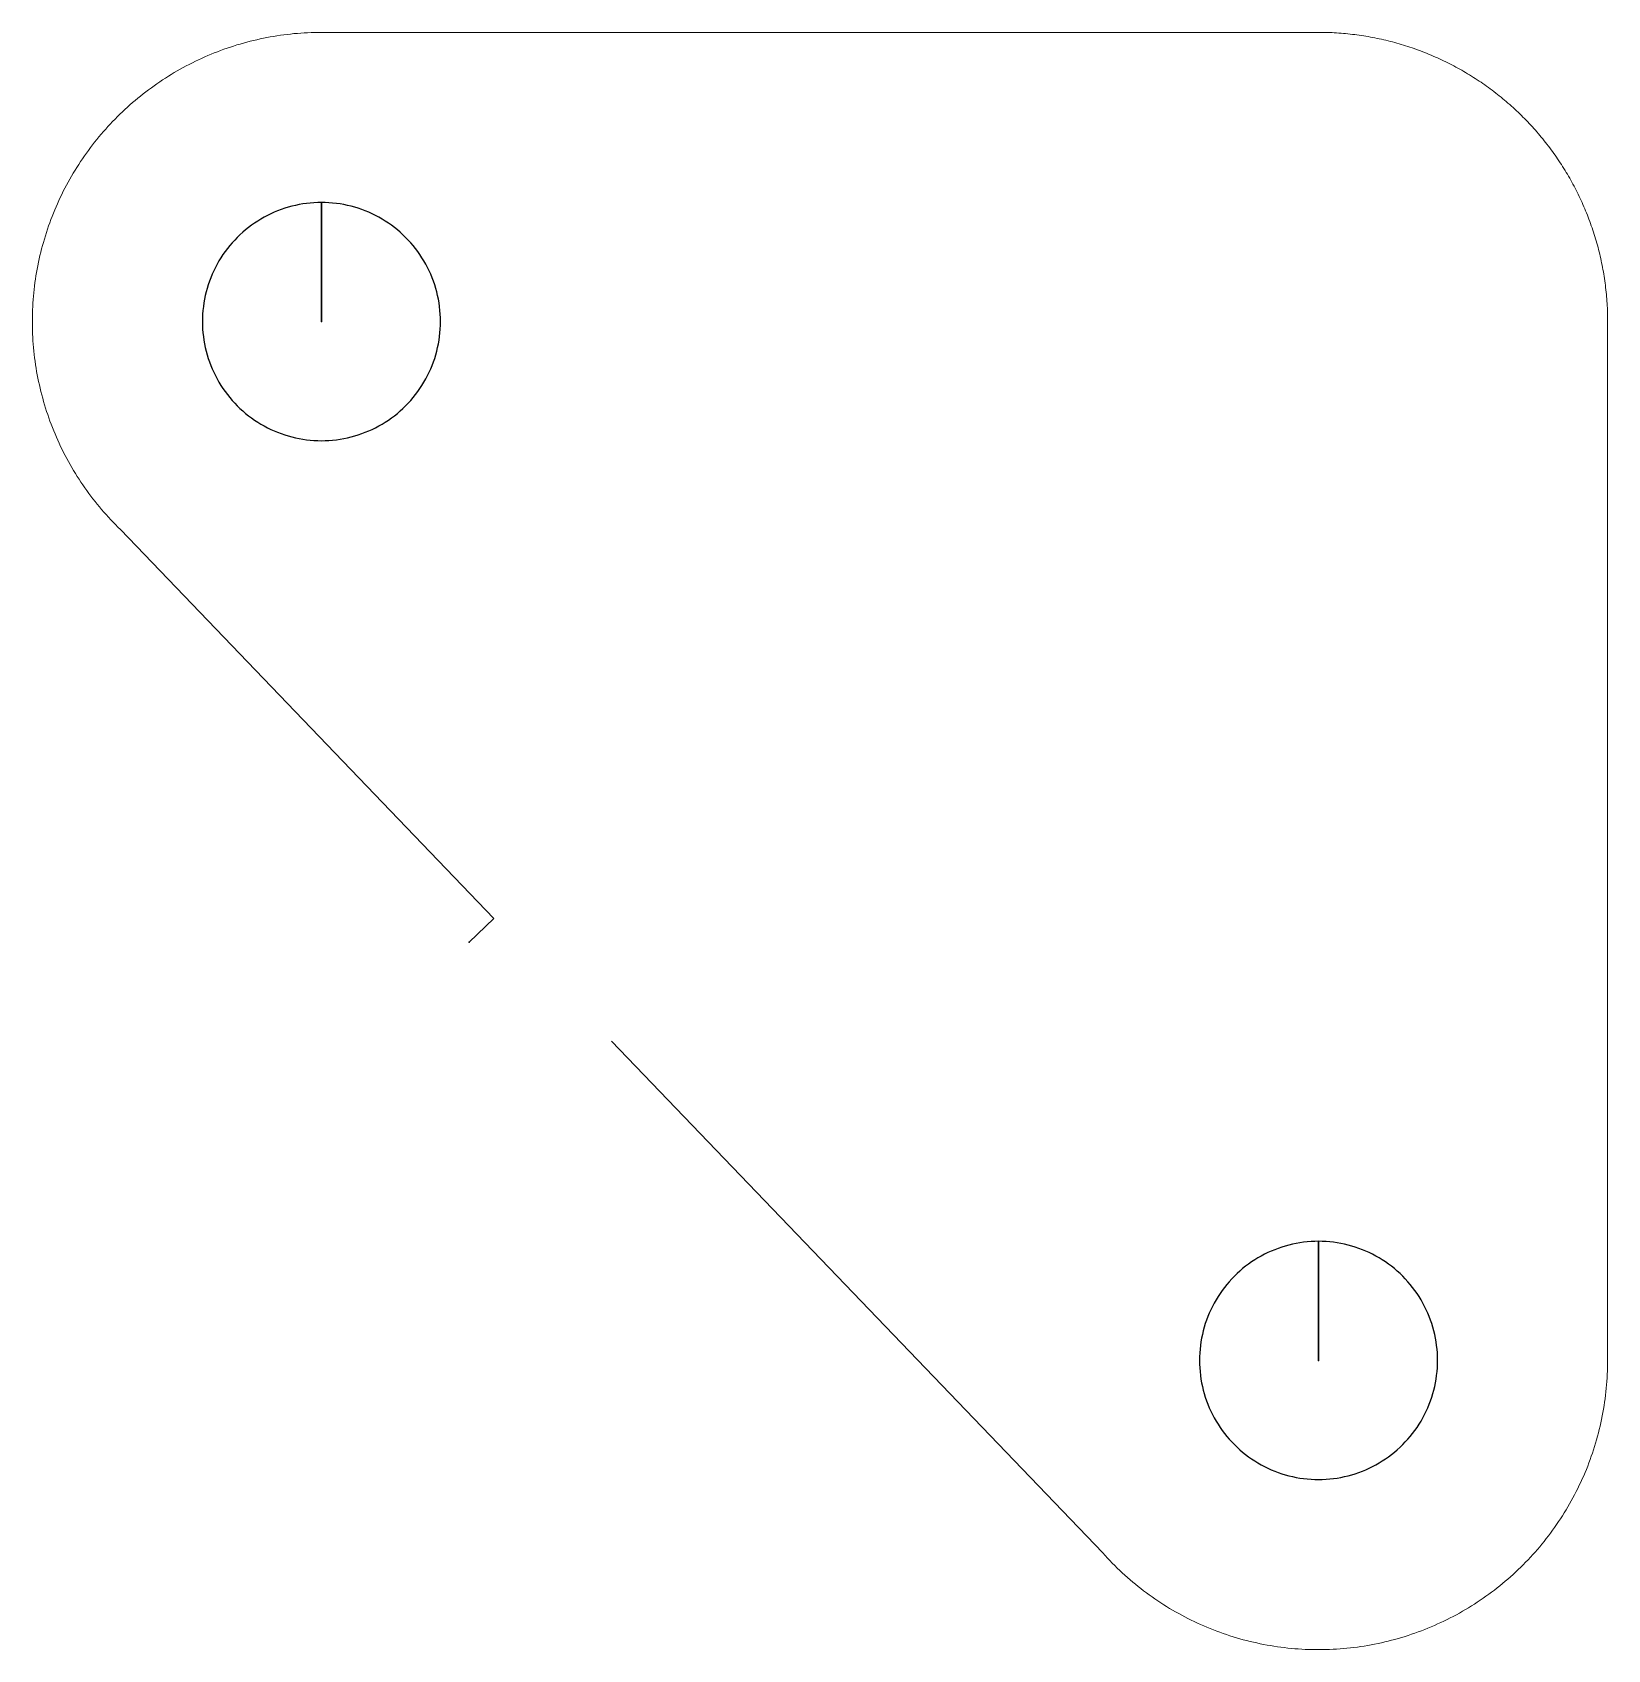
# Model space of a CAD drawing. Header units: millimetres. Extents: x -19.8 to 26.5, y 120.9 to 168.5.
import ezdxf

# ---------------------------------------------------------------- set-up
doc = ezdxf.new("R2010")
doc.units = ezdxf.units.MM
doc.layers.add('TOP_Drill_1', color=7, linetype='Continuous')
doc.layers.add('TOP_Full_CutOut_90', color=7, linetype='Continuous')
doc.layers.add('TOP_Full_CutOut_90_1', color=7, linetype='Continuous', lineweight=18)

msp = doc.modelspace()

# ---------------------------------------------------------------- linework, layer by layer
at = {"layer": 'TOP_Drill_1'}
for p in [(-11.291159, 159.955268), (-6.946335, 141.721425), (18.021441, 129.425052)]:
    msp.add_point(p, dxfattribs=at)
at = {"layer": 'TOP_Full_CutOut_90'}
for points in [[(-11.291159, 159.955268), (-11.291156, 163.455266), (-11.401093, 163.453539), (-11.510923, 163.44836), (-11.620535, 163.439733), (-11.729822, 163.427668), (-11.838676, 163.412175), (-11.94699, 163.393272), (-12.054657, 163.370975), (-12.16157, 163.345307), (-12.267625, 163.316294), (-12.372715, 163.283964), (-12.476739, 163.248349), (-12.579592, 163.209484), (-12.681173, 163.167407), (-12.781383, 163.122161), (-12.880123, 163.073789), (-12.977294, 163.02234), (-13.072801, 162.967863), (-13.16655, 162.910414), (-13.258448, 162.850048), (-13.348404, 162.786826), (-13.436331, 162.720809), (-13.52214, 162.652063), (-13.605747, 162.580655), (-13.687071, 162.506656), (-13.76603, 162.43014), (-13.842546, 162.351181), (-13.916545, 162.269858), (-13.987952, 162.18625), (-14.056698, 162.100441), (-14.122715, 162.012515), (-14.185938, 161.922558), (-14.246304, 161.83066), (-14.303753, 161.736911), (-14.358229, 161.641404), (-14.409679, 161.544233), (-14.458051, 161.445494), (-14.503297, 161.345284), (-14.545374, 161.243702), (-14.584239, 161.140849), (-14.619854, 161.036826), (-14.652184, 160.931735), (-14.681197, 160.825681), (-14.706865, 160.718768), (-14.729161, 160.611101), (-14.748065, 160.502787), (-14.763557, 160.393933), (-14.775623, 160.284645), (-14.784249, 160.175033), (-14.789429, 160.065204), (-14.791156, 159.955266), (-14.789429, 159.845329), (-14.784249, 159.735499), (-14.775623, 159.625887), (-14.763557, 159.5166), (-14.748065, 159.407746), (-14.729161, 159.299432), (-14.706865, 159.191765), (-14.681197, 159.084852), (-14.652184, 158.978797), (-14.619854, 158.873707), (-14.584239, 158.769684), (-14.545374, 158.66683), (-14.503297, 158.565249), (-14.458051, 158.465039), (-14.409679, 158.3663), (-14.358229, 158.269128), (-14.303753, 158.173621), (-14.246304, 158.079872), (-14.185938, 157.987974), (-14.122715, 157.898018), (-14.056698, 157.810092), (-13.987952, 157.724282), (-13.916545, 157.640675), (-13.842546, 157.559351), (-13.76603, 157.480393), (-13.687071, 157.403876), (-13.605747, 157.329878), (-13.52214, 157.25847), (-13.436331, 157.189724), (-13.348404, 157.123707), (-13.258448, 157.060484), (-13.16655, 157.000119), (-13.072801, 156.942669), (-12.977294, 156.888193), (-12.880123, 156.836743), (-12.781383, 156.788372), (-12.681173, 156.743125), (-12.579592, 156.701049), (-12.476739, 156.662184), (-12.372715, 156.626568), (-12.267625, 156.594238), (-12.16157, 156.565225), (-12.054657, 156.539558), (-11.94699, 156.517261), (-11.838676, 156.498357), (-11.729822, 156.482865), (-11.620535, 156.470799), (-11.510923, 156.462173), (-11.401093, 156.456993), (-11.291156, 156.455266), (-11.181218, 156.456993), (-11.071389, 156.462173), (-10.961777, 156.470799), (-10.85249, 156.482865), (-10.743635, 156.498357), (-10.635321, 156.517261), (-10.527654, 156.539558), (-10.420741, 156.565225), (-10.314687, 156.594238), (-10.209596, 156.626568), (-10.105573, 156.662184), (-10.00272, 156.701049), (-9.901138, 156.743125), (-9.800928, 156.788372), (-9.702189, 156.836743), (-9.605018, 156.888193), (-9.509511, 156.942669), (-9.415762, 157.000119), (-9.323864, 157.060484), (-9.233907, 157.123707), (-9.145981, 157.189724), (-9.060172, 157.25847), (-8.976564, 157.329878), (-8.895241, 157.403876), (-8.816282, 157.480393), (-8.739766, 157.559351), (-8.665767, 157.640675), (-8.594359, 157.724282), (-8.525613, 157.810092), (-8.459596, 157.898018), (-8.396374, 157.987974), (-8.336008, 158.079872), (-8.278559, 158.173621), (-8.224082, 158.269128), (-8.172633, 158.3663), (-8.124261, 158.465039), (-8.079015, 158.565249), (-8.036938, 158.66683), (-7.998073, 158.769684), (-7.962458, 158.873707), (-7.930128, 158.978797), (-7.901115, 159.084852), (-7.875447, 159.191765), (-7.85315, 159.299432), (-7.834247, 159.407746), (-7.818754, 159.5166), (-7.806689, 159.625887), (-7.798062, 159.735499), (-7.792883, 159.845329), (-7.791156, 159.955266), (-7.791156, 159.955266), (-7.791156, 159.955266), (-7.792883, 160.065204), (-7.798062, 160.175033), (-7.806689, 160.284645), (-7.818754, 160.393933), (-7.834247, 160.502787), (-7.85315, 160.611101), (-7.875447, 160.718768), (-7.901115, 160.825681), (-7.930128, 160.931735), (-7.962458, 161.036826), (-7.998073, 161.140849), (-8.036938, 161.243702), (-8.079015, 161.345284), (-8.124261, 161.445494), (-8.172633, 161.544233), (-8.224082, 161.641404), (-8.278559, 161.736911), (-8.336008, 161.83066), (-8.396374, 161.922558), (-8.459596, 162.012515), (-8.525613, 162.100441), (-8.594359, 162.18625), (-8.665767, 162.269858), (-8.739766, 162.351181), (-8.816282, 162.43014), (-8.895241, 162.506656), (-8.976564, 162.580655), (-9.060172, 162.652063), (-9.145981, 162.720809), (-9.233907, 162.786826), (-9.323864, 162.850048), (-9.415762, 162.910414), (-9.509511, 162.967863), (-9.605018, 163.02234), (-9.702189, 163.073789), (-9.800928, 163.122161), (-9.901138, 163.167407), (-10.00272, 163.209484), (-10.105573, 163.248349), (-10.209596, 163.283964), (-10.314687, 163.316294), (-10.420741, 163.345307), (-10.527654, 163.370975), (-10.635321, 163.393272), (-10.743635, 163.412175), (-10.85249, 163.427668), (-10.961777, 163.439733), (-11.071389, 163.44836), (-11.181218, 163.453539), (-11.291156, 163.455266), (-11.291159, 159.955268)], [(18.021441, 129.425052), (18.021444, 132.92505), (17.911507, 132.923323), (17.801677, 132.918144), (17.692065, 132.909517), (17.582778, 132.897452), (17.473924, 132.881959), (17.36561, 132.863056), (17.257943, 132.840759), (17.15103, 132.815091), (17.044975, 132.786078), (16.939885, 132.753748), (16.835861, 132.718133), (16.733008, 132.679268), (16.631427, 132.637191), (16.531217, 132.591945), (16.432477, 132.543573), (16.335306, 132.492124), (16.239799, 132.437647), (16.14605, 132.380198), (16.054152, 132.319832), (15.964196, 132.25661), (15.876269, 132.190593), (15.79046, 132.121847), (15.706853, 132.050439), (15.625529, 131.97644), (15.54657, 131.899924), (15.470054, 131.820965), (15.396055, 131.739642), (15.324648, 131.656034), (15.255902, 131.570225), (15.189885, 131.482299), (15.126662, 131.392342), (15.066296, 131.300444), (15.008847, 131.206695), (14.954371, 131.111188), (14.902921, 131.014017), (14.854549, 130.915278), (14.809303, 130.815068), (14.767226, 130.713486), (14.728361, 130.610633), (14.692746, 130.50661), (14.660416, 130.401519), (14.631403, 130.295465), (14.605735, 130.188552), (14.583439, 130.080885), (14.564535, 129.972571), (14.549043, 129.863717), (14.536977, 129.754429), (14.528351, 129.644817), (14.523171, 129.534988), (14.521444, 129.42505), (14.523171, 129.315113), (14.528351, 129.205283), (14.536977, 129.095671), (14.549043, 128.986384), (14.564535, 128.87753), (14.583439, 128.769216), (14.605735, 128.661549), (14.631403, 128.554636), (14.660416, 128.448581), (14.692746, 128.343491), (14.728361, 128.239468), (14.767226, 128.136614), (14.809303, 128.035033), (14.854549, 127.934823), (14.902921, 127.836084), (14.954371, 127.738912), (15.008847, 127.643405), (15.066296, 127.549656), (15.126662, 127.457758), (15.189885, 127.367802), (15.255902, 127.279876), (15.324648, 127.194066), (15.396055, 127.110459), (15.470054, 127.029135), (15.54657, 126.950177), (15.625529, 126.87366), (15.706853, 126.799662), (15.79046, 126.728254), (15.876269, 126.659508), (15.964196, 126.593491), (16.054152, 126.530268), (16.14605, 126.469903), (16.239799, 126.412453), (16.335306, 126.357977), (16.432477, 126.306527), (16.531217, 126.258156), (16.631427, 126.212909), (16.733008, 126.170833), (16.835861, 126.131968), (16.939885, 126.096352), (17.044975, 126.064022), (17.15103, 126.035009), (17.257943, 126.009342), (17.36561, 125.987045), (17.473924, 125.968141), (17.582778, 125.952649), (17.692065, 125.940583), (17.801677, 125.931957), (17.911507, 125.926777), (18.021444, 125.92505), (18.131382, 125.926777), (18.241211, 125.931957), (18.350823, 125.940583), (18.46011, 125.952649), (18.568965, 125.968141), (18.677279, 125.987045), (18.784946, 126.009342), (18.891859, 126.035009), (18.997913, 126.064022), (19.103004, 126.096352), (19.207027, 126.131968), (19.30988, 126.170833), (19.411462, 126.212909), (19.511672, 126.258156), (19.610411, 126.306527), (19.707582, 126.357977), (19.803089, 126.412453), (19.896838, 126.469903), (19.988736, 126.530268), (20.078693, 126.593491), (20.166619, 126.659508), (20.252428, 126.728254), (20.336036, 126.799662), (20.417359, 126.87366), (20.496318, 126.950177), (20.572834, 127.029135), (20.646833, 127.110459), (20.718241, 127.194066), (20.786987, 127.279876), (20.853004, 127.367802), (20.916226, 127.457758), (20.976592, 127.549656), (21.034041, 127.643405), (21.088518, 127.738912), (21.139967, 127.836084), (21.188339, 127.934823), (21.233585, 128.035033), (21.275662, 128.136614), (21.314527, 128.239468), (21.350142, 128.343491), (21.382472, 128.448581), (21.411485, 128.554636), (21.437153, 128.661549), (21.45945, 128.769216), (21.478353, 128.87753), (21.493846, 128.986384), (21.505911, 129.095671), (21.514538, 129.205283), (21.519717, 129.315113), (21.521444, 129.42505), (21.521444, 129.42505), (21.521444, 129.42505), (21.519717, 129.534988), (21.514538, 129.644817), (21.505911, 129.754429), (21.493846, 129.863717), (21.478353, 129.972571), (21.45945, 130.080885), (21.437153, 130.188552), (21.411485, 130.295465), (21.382472, 130.401519), (21.350142, 130.50661), (21.314527, 130.610633), (21.275662, 130.713486), (21.233585, 130.815068), (21.188339, 130.915278), (21.139967, 131.014017), (21.088518, 131.111188), (21.034041, 131.206695), (20.976592, 131.300444), (20.916226, 131.392342), (20.853004, 131.482299), (20.786987, 131.570225), (20.718241, 131.656034), (20.646833, 131.739642), (20.572834, 131.820965), (20.496318, 131.899924), (20.417359, 131.97644), (20.336036, 132.050439), (20.252428, 132.121847), (20.166619, 132.190593), (20.078693, 132.25661), (19.988736, 132.319832), (19.896838, 132.380198), (19.803089, 132.437647), (19.707582, 132.492124), (19.610411, 132.543573), (19.511672, 132.591945), (19.411462, 132.637191), (19.30988, 132.679268), (19.207027, 132.718133), (19.103004, 132.753748), (18.997913, 132.786078), (18.891859, 132.815091), (18.784946, 132.840759), (18.677279, 132.863056), (18.568965, 132.881959), (18.46011, 132.897452), (18.350823, 132.909517), (18.241211, 132.918144), (18.131382, 132.923323), (18.021444, 132.92505), (18.021441, 129.425052)]]:
    msp.add_lwpolyline(points, dxfattribs=at)
at = {"layer": 'TOP_Full_CutOut_90_1'}
msp.add_lwpolyline([(-6.946335, 141.721425), (-6.22499, 142.414001), (-17.201094, 153.846041), (-17.273145, 153.916574), (-17.344355, 153.987957), (-17.414713, 154.06018), (-17.48421, 154.133232), (-17.552835, 154.207103), (-17.620579, 154.281783), (-17.687432, 154.357261), (-17.753385, 154.433527), (-17.818429, 154.51057), (-17.882555, 154.588379), (-17.945753, 154.666944), (-18.008014, 154.746252), (-18.069331, 154.826293), (-18.129694, 154.907056), (-18.189094, 154.98853), (-18.247524, 155.070702), (-18.304975, 155.153562), (-18.361439, 155.237097), (-18.416908, 155.321296), (-18.471375, 155.406148), (-18.524831, 155.491639), (-18.57727, 155.577758), (-18.628683, 155.664494), (-18.679064, 155.751833), (-18.728405, 155.839763), (-18.776699, 155.928273), (-18.823941, 156.017349), (-18.870122, 156.10698), (-18.915237, 156.197152), (-18.959279, 156.287852), (-19.002243, 156.379069), (-19.044121, 156.470789), (-19.084908, 156.563), (-19.124599, 156.655687), (-19.163187, 156.748839), (-19.200668, 156.842442), (-19.237035, 156.936483), (-19.272285, 157.030949), (-19.306412, 157.125827), (-19.33941, 157.221102), (-19.371277, 157.316762), (-19.402006, 157.412794), (-19.431594, 157.509183), (-19.460037, 157.605916), (-19.48733, 157.702981), (-19.51347, 157.800361), (-19.538453, 157.898046), (-19.562275, 157.996019), (-19.584934, 158.094269), (-19.606425, 158.19278), (-19.626747, 158.291539), (-19.645896, 158.390532), (-19.663869, 158.489746), (-19.680664, 158.589165), (-19.696278, 158.688777), (-19.71071, 158.788567), (-19.723957, 158.888522), (-19.736017, 158.988626), (-19.746889, 159.088866), (-19.756572, 159.189229), (-19.765063, 159.289699), (-19.772361, 159.390263), (-19.778467, 159.490906), (-19.783378, 159.591614), (-19.787094, 159.692374), (-19.789615, 159.793171), (-19.79094, 159.89399), (-19.791069, 159.994819), (-19.790002, 160.095641), (-19.787739, 160.196444), (-19.78428, 160.297213), (-19.779626, 160.397934), (-19.773778, 160.498592), (-19.766737, 160.599175), (-19.758502, 160.699666), (-19.749077, 160.800053), (-19.738461, 160.900321), (-19.726656, 161.000455), (-19.713665, 161.100443), (-19.699488, 161.20027), (-19.684129, 161.299921), (-19.667588, 161.399384), (-19.649869, 161.498643), (-19.630973, 161.597685), (-19.610904, 161.696496), (-19.589665, 161.795061), (-19.567257, 161.893368), (-19.543685, 161.991403), (-19.518952, 162.08915), (-19.493061, 162.186598), (-19.466016, 162.283731), (-19.437821, 162.380537), (-19.40848, 162.477002), (-19.377996, 162.573111), (-19.346374, 162.668853), (-19.313619, 162.764212), (-19.279735, 162.859177), (-19.244727, 162.953732), (-19.2086, 163.047866), (-19.171359, 163.141565), (-19.133009, 163.234815), (-19.093555, 163.327604), (-19.053004, 163.419918), (-19.01136, 163.511745), (-18.96863, 163.603071), (-18.92482, 163.693884), (-18.879936, 163.784171), (-18.833984, 163.873919), (-18.78697, 163.963116), (-18.738902, 164.051749), (-18.689786, 164.139805), (-18.639629, 164.227273), (-18.588437, 164.31414), (-18.536219, 164.400393), (-18.482982, 164.486021), (-18.428732, 164.571011), (-18.373478, 164.655351), (-18.317228, 164.739031), (-18.259989, 164.822037), (-18.201769, 164.904358), (-18.142577, 164.985983), (-18.082421, 165.066901), (-18.02131, 165.147099), (-17.959251, 165.226566), (-17.896254, 165.305291), (-17.832328, 165.383264), (-17.767481, 165.460473), (-17.701723, 165.536908), (-17.635063, 165.612557), (-17.56751, 165.68741), (-17.499074, 165.761456), (-17.429765, 165.834685), (-17.359591, 165.907088), (-17.288564, 165.978652), (-17.216693, 166.049369), (-17.143989, 166.119229), (-17.07046, 166.188221), (-16.996119, 166.256336), (-16.920974, 166.323565), (-16.845038, 166.389897), (-16.76832, 166.455324), (-16.690831, 166.519837), (-16.612583, 166.583425), (-16.533586, 166.646081), (-16.453851, 166.707796), (-16.37339, 166.76856), (-16.292213, 166.828366), (-16.210333, 166.887205), (-16.127761, 166.945068), (-16.044508, 167.001948), (-15.960586, 167.057836), (-15.876007, 167.112725), (-15.790783, 167.166606), (-15.704926, 167.219473), (-15.618448, 167.271318), (-15.531361, 167.322133), (-15.443678, 167.371912), (-15.35541, 167.420647), (-15.26657, 167.468331), (-15.177171, 167.514959), (-15.087225, 167.560523), (-14.996744, 167.605016), (-14.905743, 167.648433), (-14.814233, 167.690768), (-14.722227, 167.732014), (-14.629738, 167.772166), (-14.536779, 167.811218), (-14.443364, 167.849165), (-14.349506, 167.886001), (-14.255216, 167.921721), (-14.16051, 167.95632), (-14.0654, 167.989793), (-13.9699, 168.022135), (-13.874023, 168.053343), (-13.777782, 168.083411), (-13.681192, 168.112335), (-13.584265, 168.140112), (-13.487016, 168.166736), (-13.389457, 168.192206), (-13.291603, 168.216516), (-13.193468, 168.239664), (-13.095065, 168.261646), (-12.996409, 168.282459), (-12.897512, 168.302101), (-12.798389, 168.320568), (-12.699055, 168.337858), (-12.599522, 168.353969), (-12.499805, 168.368898), (-12.399918, 168.382643), (-12.299875, 168.395202), (-12.19969, 168.406573), (-12.099377, 168.416755), (-11.99895, 168.425747), (-11.898424, 168.433547), (-11.797813, 168.440154), (-11.69713, 168.445567), (-11.59639, 168.449785), (-11.495607, 168.452808), (-11.394795, 168.454635), (-11.293969, 168.455266), (18.018627, 168.455266), (18.085399, 168.455026), (18.152168, 168.454261), (18.218928, 168.452972), (18.285676, 168.451158), (18.352408, 168.448821), (18.419119, 168.445958), (18.485806, 168.442572), (18.552464, 168.438663), (18.61909, 168.434229), (18.685678, 168.429273), (18.752226, 168.423793), (18.818728, 168.417791), (18.885181, 168.411267), (18.951581, 168.404221), (19.017924, 168.396653), (19.084205, 168.388565), (19.15042, 168.379956), (19.216566, 168.370827), (19.282638, 168.361179), (19.348632, 168.351012), (19.414544, 168.340327), (19.480371, 168.329125), (19.546107, 168.317406), (19.611749, 168.305171), (19.677293, 168.29242), (19.742735, 168.279155), (19.808071, 168.265377), (19.873296, 168.251085), (19.938407, 168.236282), (20.0034, 168.220968), (20.068271, 168.205143), (20.133015, 168.18881), (20.197629, 168.171968), (20.262108, 168.154619), (20.32645, 168.136764), (20.390649, 168.118405), (20.454701, 168.099541), (20.518604, 168.080176), (20.582353, 168.060308), (20.645943, 168.039941), (20.709372, 168.019074), (20.772635, 167.99771), (20.835728, 167.97585), (20.898647, 167.953495), (20.961389, 167.930646), (21.023949, 167.907305), (21.086324, 167.883473), (21.14851, 167.859152), (21.210503, 167.834343), (21.272299, 167.809048), (21.333894, 167.783268), (21.395285, 167.757006), (21.456468, 167.730262), (21.517439, 167.703038), (21.578194, 167.675335), (21.63873, 167.647157), (21.699043, 167.618504), (21.759128, 167.589378), (21.818983, 167.55978), (21.878603, 167.529714), (21.937986, 167.49918), (21.997127, 167.468181), (22.056022, 167.436718), (22.114669, 167.404793), (22.173062, 167.372408), (22.2312, 167.339566), (22.289078, 167.306268), (22.346692, 167.272517), (22.40404, 167.238314), (22.461117, 167.203661), (22.51792, 167.168562), (22.574446, 167.133017), (22.630691, 167.097029), (22.686651, 167.0606), (22.742323, 167.023733), (22.797704, 166.98643), (22.852791, 166.948693), (22.907579, 166.910524), (22.962066, 166.871926), (23.016247, 166.832901), (23.070121, 166.793452), (23.123683, 166.753581), (23.17693, 166.71329), (23.229859, 166.672582), (23.282466, 166.63146), (23.334749, 166.589926), (23.386704, 166.547982), (23.438328, 166.505631), (23.489618, 166.462877), (23.54057, 166.41972), (23.591182, 166.376165), (23.641449, 166.332213), (23.69137, 166.287868), (23.740942, 166.243132), (23.79016, 166.198009), (23.839022, 166.152499), (23.887525, 166.106608), (23.935666, 166.060337), (23.983443, 166.013689), (24.030851, 165.966667), (24.077888, 165.919274), (24.124552, 165.871513), (24.170839, 165.823388), (24.216747, 165.7749), (24.262272, 165.726052), (24.307412, 165.676849), (24.352165, 165.627293), (24.396526, 165.577386), (24.440494, 165.527133), (24.484066, 165.476536), (24.52724, 165.425598), (24.570011, 165.374323), (24.612379, 165.322713), (24.65434, 165.270772), (24.695892, 165.218503), (24.737031, 165.165909), (24.777757, 165.112993), (24.818065, 165.059759), (24.857954, 165.006211), (24.897421, 164.95235), (24.936464, 164.898181), (24.97508, 164.843707), (25.013266, 164.788932), (25.051022, 164.733858), (25.088343, 164.678489), (25.125229, 164.622829), (25.161676, 164.566881), (25.197683, 164.510648), (25.233246, 164.454134), (25.268365, 164.397343), (25.303036, 164.340277), (25.337258, 164.282941), (25.371029, 164.225337), (25.404346, 164.167471), (25.437207, 164.109344), (25.469611, 164.050961), (25.501555, 163.992325), (25.533038, 163.93344), (25.564057, 163.874309), (25.59461, 163.814937), (25.624696, 163.755326), (25.654313, 163.695481), (25.683459, 163.635405), (25.712133, 163.575103), (25.740331, 163.514576), (25.768053, 163.45383), (25.795298, 163.392868), (25.822062, 163.331694), (25.848345, 163.270312), (25.874145, 163.208725), (25.89946, 163.146937), (25.92429, 163.084952), (25.948631, 163.022775), (25.972484, 162.960408), (25.995846, 162.897855), (26.018715, 162.835121), (26.041091, 162.772209), (26.062973, 162.709123), (26.084358, 162.645868), (26.105245, 162.582446), (26.125633, 162.518862), (26.145522, 162.45512), (26.164909, 162.391224), (26.183794, 162.327177), (26.202174, 162.262984), (26.22005, 162.198649), (26.237421, 162.134175), (26.254284, 162.069567), (26.270639, 162.004828), (26.286485, 161.939962), (26.30182, 161.874975), (26.316645, 161.809869), (26.330958, 161.744648), (26.344759, 161.679317), (26.358045, 161.613879), (26.370817, 161.54834), (26.383074, 161.482701), (26.394815, 161.416969), (26.406039, 161.351146), (26.416746, 161.285238), (26.426935, 161.219247), (26.436605, 161.153178), (26.445755, 161.087035), (26.454386, 161.020823), (26.462496, 160.954544), (26.470086, 160.888204), (26.477154, 160.821807), (26.4837, 160.755356), (26.489724, 160.688855), (26.495226, 160.62231), (26.500204, 160.555723), (26.50466, 160.489099), (26.508592, 160.422442), (26.512, 160.355756), (26.514884, 160.289046), (26.517244, 160.222315), (26.51908, 160.155567), (26.520391, 160.088808), (26.521178, 160.022039), (26.52144, 159.955267), (26.52144, 129.425055), (26.520821, 129.322486), (26.518965, 129.219931), (26.515871, 129.117406), (26.51154, 129.014926), (26.505973, 128.912506), (26.49917, 128.81016), (26.491133, 128.707904), (26.481862, 128.605752), (26.47136, 128.50372), (26.459627, 128.401821), (26.446665, 128.300072), (26.432477, 128.198487), (26.417063, 128.09708), (26.400427, 127.995867), (26.382571, 127.894861), (26.363498, 127.794079), (26.343209, 127.693534), (26.321709, 127.593241), (26.299, 127.493215), (26.275086, 127.39347), (26.24997, 127.294021), (26.223655, 127.194882), (26.196147, 127.096068), (26.167448, 126.997594), (26.137562, 126.899472), (26.106495, 126.801719), (26.074251, 126.704347), (26.040834, 126.607372), (26.006249, 126.510807), (25.970501, 126.414666), (25.933596, 126.318964), (25.895539, 126.223714), (25.856335, 126.12893), (25.81599, 126.034627), (25.77451, 125.940816), (25.731901, 125.847514), (25.688169, 125.754732), (25.643321, 125.662485), (25.597363, 125.570785), (25.550302, 125.479647), (25.502145, 125.389083), (25.452898, 125.299107), (25.402569, 125.209732), (25.351165, 125.120971), (25.298694, 125.032836), (25.245163, 124.945341), (25.190581, 124.858499), (25.134954, 124.772321), (25.078291, 124.686821), (25.020601, 124.602011), (24.961892, 124.517903), (24.902172, 124.43451), (24.84145, 124.351843), (24.779735, 124.269915), (24.717036, 124.188738), (24.653362, 124.108324), (24.588722, 124.028683), (24.523125, 123.949829), (24.456582, 123.871771), (24.389102, 123.794523), (24.320695, 123.718094), (24.25137, 123.642496), (24.181138, 123.567741), (24.11001, 123.493838), (24.037994, 123.420799), (23.965103, 123.348634), (23.891346, 123.277354), (23.816734, 123.20697), (23.741278, 123.13749), (23.66499, 123.068927), (23.587879, 123.001289), (23.509958, 122.934586), (23.431238, 122.868829), (23.35173, 122.804026), (23.271446, 122.740187), (23.190397, 122.677322), (23.108596, 122.61544), (23.026054, 122.554549), (22.942783, 122.494658), (22.858795, 122.435777), (22.774103, 122.377913), (22.688719, 122.321076), (22.602656, 122.265273), (22.515925, 122.210513), (22.42854, 122.156803), (22.340513, 122.104151), (22.251857, 122.052566), (22.162585, 122.002054), (22.07271, 121.952624), (21.982245, 121.904281), (21.891203, 121.857033), (21.799598, 121.810888), (21.707443, 121.765851), (21.614751, 121.72193), (21.521535, 121.67913), (21.42781, 121.637458), (21.333589, 121.596921), (21.238886, 121.557523), (21.143714, 121.519271), (21.048087, 121.48217), (20.95202, 121.446226), (20.855526, 121.411443), (20.758619, 121.377828), (20.661314, 121.345384), (20.563624, 121.314117), (20.465564, 121.284031), (20.367149, 121.25513), (20.268391, 121.227419), (20.169307, 121.200902), (20.069909, 121.175583), (19.970214, 121.151464), (19.870234, 121.128551), (19.769985, 121.106846), (19.669482, 121.086352), (19.568739, 121.067072), (19.46777, 121.049009), (19.366591, 121.032166), (19.265216, 121.016545), (19.16366, 121.002149), (19.061937, 120.988979), (18.960063, 120.977037), (18.858053, 120.966326), (18.75592, 120.956846), (18.653681, 120.9486), (18.551349, 120.941588), (18.44894, 120.935811), (18.346469, 120.931271), (18.243951, 120.927967), (18.1414, 120.925901), (18.038832, 120.925072), (17.936262, 120.925481), (17.833703, 120.927127), (17.731172, 120.930012), (17.628684, 120.934133), (17.526252, 120.93949), (17.423893, 120.946084), (17.32162, 120.953912), (17.21945, 120.962973), (17.117396, 120.973267), (17.015474, 120.984791), (16.913699, 120.997545), (16.812084, 121.011526), (16.710646, 121.026732), (16.609399, 121.04316), (16.508357, 121.06081), (16.407536, 121.079677), (16.30695, 121.09976), (16.206613, 121.121055), (16.106541, 121.143559), (16.006747, 121.167269), (15.907247, 121.192182), (15.808055, 121.218293), (15.709185, 121.2456), (15.610651, 121.274097), (15.512469, 121.303782), (15.414652, 121.334649), (15.317215, 121.366694), (15.220172, 121.399913), (15.123536, 121.4343), (15.027323, 121.469851), (14.931545, 121.50656), (14.836217, 121.544422), (14.741353, 121.583432), (14.646967, 121.623584), (14.553073, 121.664872), (14.459683, 121.70729), (14.366812, 121.750832), (14.274473, 121.795491), (14.18268, 121.841261), (14.091445, 121.888136), (14.000783, 121.936108), (13.910707, 121.98517), (13.821229, 122.035316), (13.732363, 122.086538), (13.644121, 122.138829), (13.556517, 122.192181), (13.469563, 122.246586), (13.383271, 122.302036), (13.297655, 122.358523), (13.212727, 122.41604), (13.1285, 122.474577), (13.044984, 122.534126), (12.962194, 122.594679), (12.88014, 122.656226), (12.798835, 122.718759), (12.71829, 122.782269), (12.638517, 122.846746), (12.559529, 122.912181), (12.481335, 122.978564), (12.403949, 123.045886), (12.32738, 123.114137), (12.251641, 123.183306), (12.176742, 123.253385), (12.102694, 123.324363), (12.029508, 123.396228), (11.957194, 123.468972), (11.885763, 123.542583), (11.815226, 123.617051), (11.745593, 123.692364), (11.676873, 123.768512), (-2.76211, 138.807277)], dxfattribs=at)

doc.saveas('drawing.dxf')
